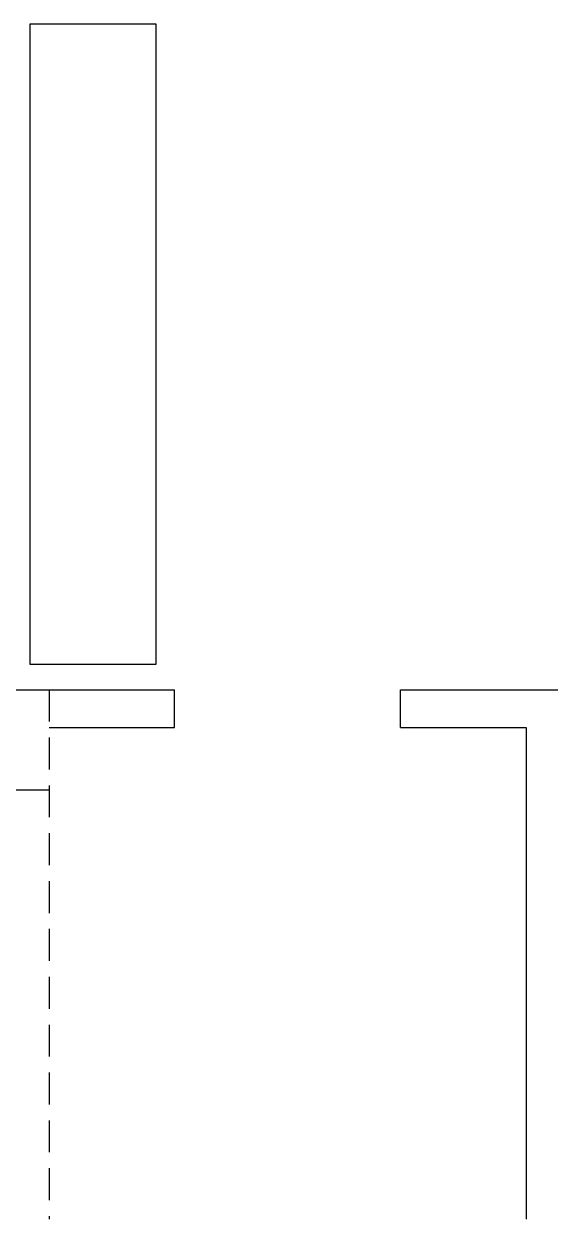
# Model space of a CAD drawing. Header units: millimetres. Extents: x 151130 to 215929, y 2134 to 34533.
# Drawn here: x 159405 to 161500, y 18576 to 23333 of the extents above; entities that cross this region are included whole.
import ezdxf

# ---------------------------------------------------------------- set-up
doc = ezdxf.new("R2010")
doc.units = ezdxf.units.MM
doc.linetypes.add('HIDDEN', pattern=[9.525, 6.35, -3.175])
for name, color, linetype in [('borde', 1, 'Continuous'), ('MUEBLES', 8, 'Continuous'), ('muros', 7, 'Continuous')]:
    doc.layers.add(name, color=color, linetype=linetype)

msp = doc.modelspace()

# ---------------------------------------------------------------- linework, layer by layer
at = {"layer": 'borde', "linetype": 'HIDDEN', "ltscale": 20}
msp.add_line((159504.9, 20683.2), (159504.9, 18575.9), dxfattribs=at)
at = {"layer": 'MUEBLES'}
msp.add_lwpolyline([(159429.9, 23333.2), (159929.9, 23333.2), (159929.9, 20783.2), (159429.9, 20783.2)], close=True, dxfattribs=at)
at = {"layer": 'muros', "color": 2}
for p, q in [((151179.9, 20683.2), (160004.9, 20683.2)), ((159504.9, 20283.2), (159254.9, 20283.2))]:
    msp.add_line(p, q, dxfattribs=at)
at = {"layer": 'muros'}
for p, q in [((160004.9, 20533.2), (160004.9, 20683.2)), ((160904.9, 20683.2), (195479.9, 20683.2)), ((160904.9, 20533.2), (160904.9, 20683.2)), ((159504.9, 20533.2), (160004.9, 20533.2)), ((160904.9, 20533.2), (161404.9, 20533.2)), ((161404.9, 20533.2), (161404.9, 18575.9))]:
    msp.add_line(p, q, dxfattribs=at)

doc.saveas('drawing.dxf')
